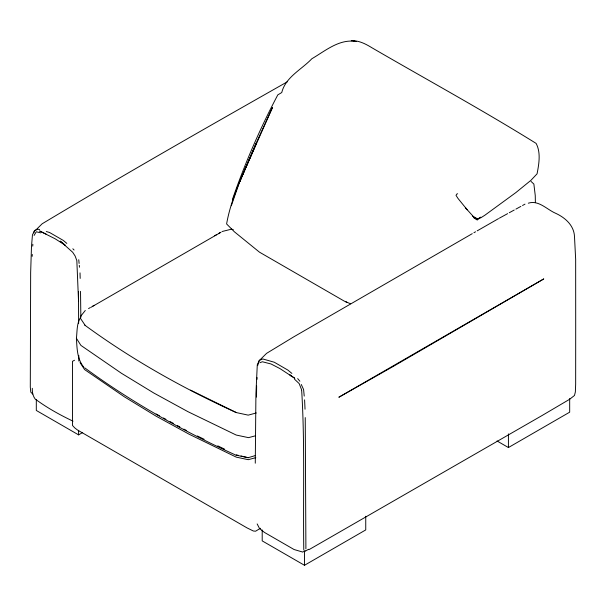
<?xml version="1.0" encoding="UTF-8"?>
<svg xmlns="http://www.w3.org/2000/svg" width="606" height="606" viewBox="0 0 606 606"><rect width="100%" height="100%" fill="white"/><g stroke="black" fill="none" stroke-linecap="round" stroke-linejoin="round"><path stroke-width="0.91" d="M256.52 397.089L256.626 385.893M255.277 463.211L255.921 393.839L257.285 364.782L259.398 360.32L262.784 358.949L274.283 362.236L287.888 370.092L291.88 373.417M305.901 548.824L305.242 417.587M32.194 256.323L32.292 254.467M32.739 246.134L32.838 244.286M256.974 379.409L257.073 377.561M83.825 367.213C77.053 359.199 77.045 348.23 76.409 338.292C77.273 331.141 76.583 322.619 81.166 316.673M257.709 365.524L259.08 360.775L266.595 353.351L293.66 336.906L472.271 233.666M33.853 232.855L34.557 230.507L37.943 229.136L39.632 229.621M232.416 199.548C244.771 163.597 260.05 128.48 277.806 94.877L281.752 92.544C285.555 77.076 301.644 69.531 311.832 58.759C325.316 50.881 339.534 38.526 356.267 41.541M231.318 205.737L239.597 181.906L256.232 143.084L272.465 107.512L239.256 182.573M239.597 181.906L256.171 143.334M256.027 144.061C245.006 170.15 231.606 195.821 226.599 223.947L234.386 231.795L259.451 252.149L344.231 301.099L350.48 303.757M34.557 230.507L32.444 234.969L31.482 246.597L30.656 272.556L30.3 387.136L30.777 392.105L32.762 394.089M480.687 217.145L478.013 219.054L472.513 216.168M34.095 235.446L36.254 231.78L40.761 232.855M305.083 550.619L303.273 551.384M85.294 310.461L80.651 316.287L80.393 318.248L85.067 325.217M478.498 218.493L478.013 219.054L479.202 218.251M35.277 230.575L42.17 223.773C123.147 175.202 205.199 128.389 287.335 81.802M90.945 307.333L220.963 232.272M88.552 308.583L90.18 307.643M92.62 306.235L94.248 305.295M214.683 235.764L216.312 234.817M218.751 233.408L220.379 232.469M36.307 399.528L36.307 410.459L78.591 434.873L82.674 432.51M260.459 528.265L255.618 531.197L253.346 531L247.043 527.902L77.545 430.04L74.765 427.904L72.5 425.473L72.5 361.312L74.53 360.244M308.568 549.271L304.485 551.627L304.485 565.284L262.201 540.878L262.201 529.947M304.485 565.284L365.744 529.917L365.744 516.259M497.034 440.971L508.419 447.546L569.678 412.178L569.678 398.521M473.915 232.727L475.558 231.787M477.195 230.848L498.541 218.614M499.367 218.16L507.631 213.638M509.282 212.736L514.244 210.017M515.903 209.115L520.865 206.404M522.516 205.495L524.993 204.139M308.946 549.68L542.173 415.466L569.67 399.256L574.48 395.468L575.359 391.961L575.662 384.204L575.7 325.672L575.662 259.368L574.48 236.355C573.905 225.326 565.118 217.637 555.71 213.32C546.938 209.593 538.636 199.806 528.318 203.192M259.921 362.714L262.345 361.759L271.003 363.964L279.934 368.577L294.819 378.326L289.918 374.887L291.236 376.121M255.437 455.538L248.218 457.689L240.999 455.977M477.573 218.713L480.694 217.849L484.702 215.35L515.835 192.602L530.977 180.285L537.067 173.824C538.954 164.074 541.006 152.523 536.105 143.395C482.346 109.966 426.73 79.606 372.001 47.806C365.6 43.882 358.843 40.367 351.306 40.716M256.315 412.959L248.218 415.14L236.211 412.557C183.035 388.325 131.881 359.616 84.688 325.074M255.808 457.651L248.248 459.689L236.249 457.129L189.178 434.244L155.931 416.072L124.465 396.877L84.575 369.554L80.03 362.57M255.414 435.812L248.505 437.646L236.204 435.047L187.913 411.656L153.765 392.983L121.435 373.273L80.909 345.397L76.409 338.292M222.008 231.53L231.59 229.144L233.333 229.712M457.659 193.799L457.03 193.867L456.007 195.337L458.038 198.488L467.211 209.782L465.4 207.744L473.71 216.933L477.346 219.986L473.521 217.592M353.457 41.079L356.139 41.526M302.955 552.127L294.084 549.528L264.557 532.485L259.542 528.523L257.156 523.932M236.204 455.189L248.286 457.757M236.484 454.909L238.287 455.341M46.276 231.53L49.525 232.477L63.274 240.408L66.819 243.392M73.015 421.17C59.88 414.905 46.798 407.694 35.11 398.953C32.8 395.809 32.186 392.105 32.3 388.302M345.359 301.583L346.852 302.25M46.162 234.151L39.587 230.969L55.093 238.764L65.077 245.074L60.214 241.12L72.682 252.263L75.129 256.027L76.833 260.595L78.53 301.076M197.336 435.972L204.146 439.267M217.759 445.849L224.568 449.144M236.189 455.288C182.997 431.124 131.858 402.445 84.719 367.842M190.534 390.135L236.446 412.618M156.128 413.989L159.401 415.769M163.491 418.004L165.946 419.337M170.036 421.564L173.308 423.352M177.399 425.579L179.861 426.912M183.951 429.146L186.406 430.48M531.076 181.459L533.878 184.095L535.257 195.549L535.386 202.624M294.531 379.22L299.152 383.56L301.659 389.923M297.675 378.599L299.872 381.219M72.834 248.786L74.068 249.998M301.273 384.492L303.591 389.514L304.227 396.097M304.598 399.854L305.03 409.202M78.75 259.701L79.113 263.459M79.295 265.345L79.477 267.223M301.674 390.408C304.939 443.433 303.015 496.64 303.78 549.725M80.022 272.867L80.174 278.412M80.522 291.35L80.825 315.718M78.469 291.388L78.644 323.293M78.788 355.381L78.81 361.055M508.419 433.888L508.419 447.546M78.591 430.313L78.591 434.873M543.703 278.965L392.264 366.986L338.83 397.248L543.703 278.965"/></g></svg>
